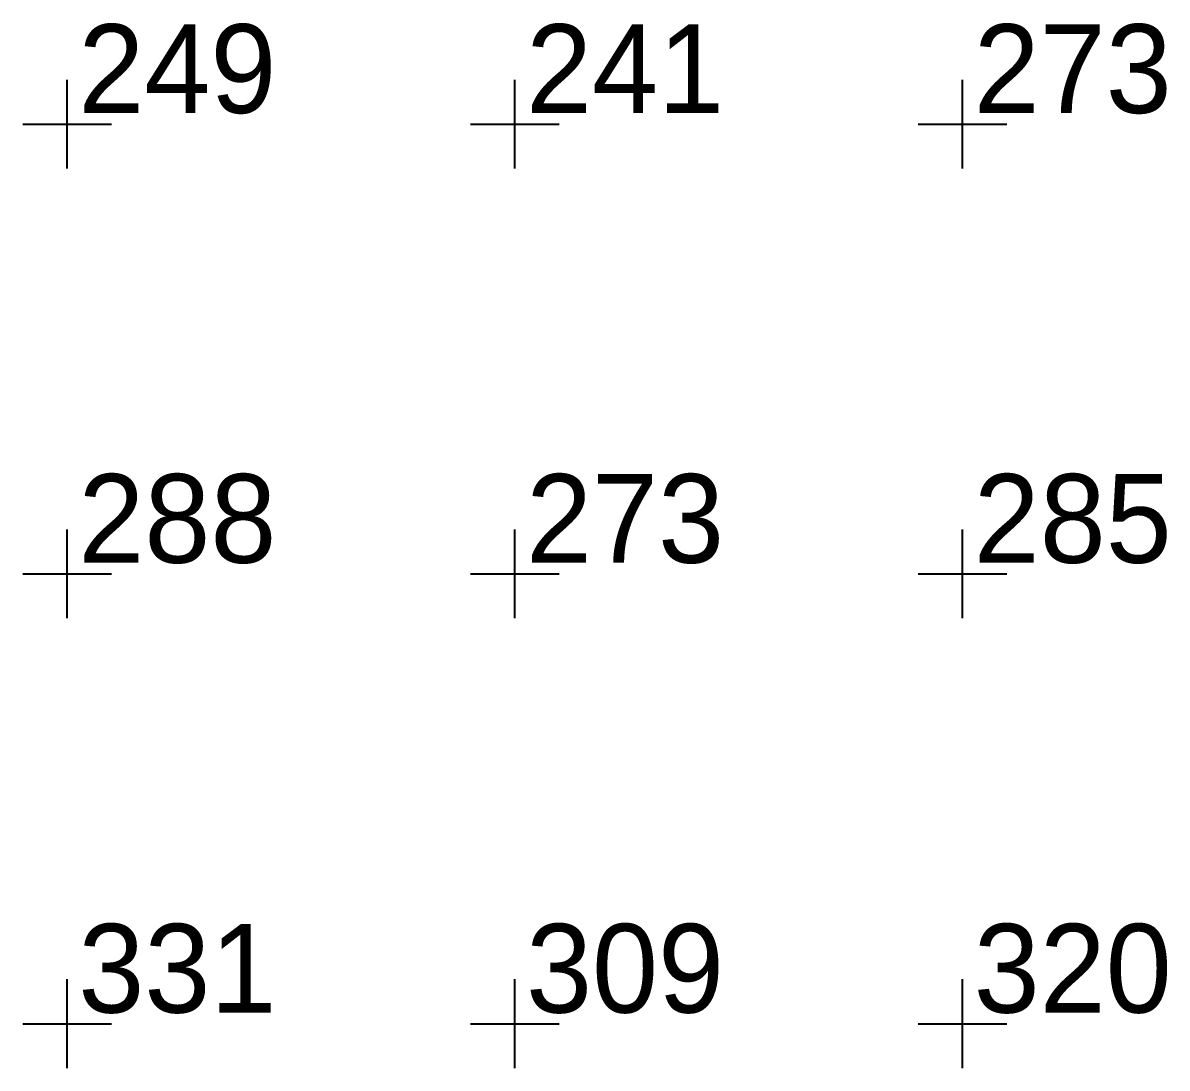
# Model space of a CAD drawing. Extents: x 0 to 48.1, y 0 to 23.7.
# Drawn here: x 11.651 to 13.585, y 6.385 to 8.151 of the extents above; entities that cross this region are included whole.
import ezdxf

# ---------------------------------------------------------------- set-up
doc = ezdxf.new("R2010")
doc.units = 0
doc.header["$MEASUREMENT"] = 0
doc.layers.add('DLXVAL', color=3, linetype='Continuous')

# ---------------------------------------------------------------- blocks, each defined once
blk = doc.blocks.new('*U152')
for p, q in [((11.7261, 7.905, 0.7), (11.7261, 8.055, 0.7)), ((12.4826, 7.905, 0.7), (12.4826, 8.055, 0.7)), ((13.2391, 7.905, 0.7), (13.2391, 8.055, 0.7)), ((11.6511, 7.98, 0.7), (11.8011, 7.98, 0.7)), ((12.4076, 7.98, 0.7), (12.5576, 7.98, 0.7)), ((13.1641, 7.98, 0.7), (13.3141, 7.98, 0.7)), ((11.7261, 7.145, 0.7), (11.7261, 7.295, 0.7)), ((12.4826, 7.145, 0.7), (12.4826, 7.295, 0.7)), ((13.2391, 7.145, 0.7), (13.2391, 7.295, 0.7)), ((11.6511, 7.22, 0.7), (11.8011, 7.22, 0.7)), ((12.4076, 7.22, 0.7), (12.5576, 7.22, 0.7)), ((13.1641, 7.22, 0.7), (13.3141, 7.22, 0.7)), ((11.7261, 6.385, 0.7), (11.7261, 6.535, 0.7)), ((12.4826, 6.385, 0.7), (12.4826, 6.535, 0.7)), ((13.2391, 6.385, 0.7), (13.2391, 6.535, 0.7)), ((11.6511, 6.46, 0.7), (11.8011, 6.46, 0.7)), ((12.4076, 6.46, 0.7), (12.5576, 6.46, 0.7)), ((13.1641, 6.46, 0.7), (13.3141, 6.46, 0.7))]:
    blk.add_line(p, q)
at = {"layer": 'DLXVAL'}
for s, p in [('249', (11.7448, 7.9987, 0.7)), ('241', (12.5014, 7.9987, 0.7)), ('273', (13.2579, 7.9987, 0.7)), ('288', (11.7448, 7.2387, 0.7)), ('273', (12.5014, 7.2387, 0.7)), ('285', (13.2579, 7.2387, 0.7)), ('331', (11.7448, 6.4787, 0.7)), ('309', (12.5014, 6.4787, 0.7)), ('320', (13.2579, 6.4787, 0.7))]:
    blk.add_text(s, height=0.15, dxfattribs=at).set_placement(p)

msp = doc.modelspace()

# ---------------------------------------------------------------- block references
at = {"layer": 'DLXVAL'}
msp.add_blockref('*U152', (0, 0), dxfattribs=at)

doc.saveas('drawing.dxf')
